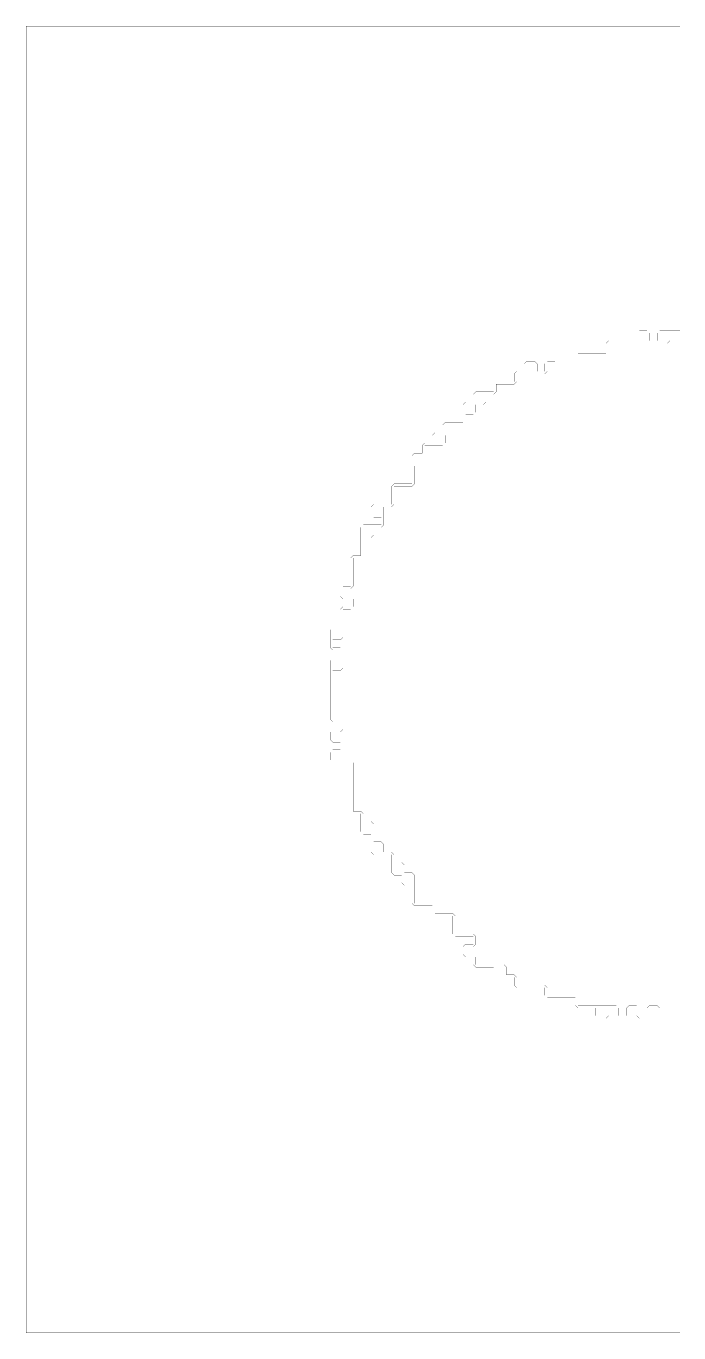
# Model space of a CAD drawing. Header units: metres. Extents: x 0 to 4990, y -4990 to 0.
# Drawn here: x 0 to 2495, y -4990 to 0 of the extents above; entities that cross this region are included whole.
import ezdxf

# ---------------------------------------------------------------- set-up
doc = ezdxf.new("R2010")
doc.units = ezdxf.units.M
doc.layers.add('conductor', color=1, linetype='Continuous')
doc.layers.add('substrate', color=5, linetype='Continuous')

msp = doc.modelspace()

# ---------------------------------------------------------------- linework, layer by layer
at = {"layer": 'conductor', "const_width": 0.5}
msp.add_lwpolyline([(2500, -1171.875), (2490.234375, -1171.875), (2480.46875, -1171.875), (2470.703125, -1171.875), (2460.9375, -1171.875), (2460.9375, -1181.640625), (2460.9375, -1191.40625), (2460.9375, -1201.171875), (2451.171875, -1210.9375), (2441.40625, -1210.9375), (2431.640625, -1210.9375), (2421.875, -1210.9375), (2412.109375, -1210.9375), (2402.34375, -1210.9375), (2392.578125, -1210.9375), (2382.8125, -1210.9375), (2373.046875, -1210.9375), (2363.28125, -1210.9375), (2353.515625, -1210.9375), (2343.75, -1210.9375), (2333.984375, -1210.9375), (2324.21875, -1210.9375), (2314.453125, -1210.9375), (2304.6875, -1210.9375), (2294.921875, -1210.9375), (2285.15625, -1210.9375), (2275.390625, -1210.9375), (2265.625, -1210.9375), (2255.859375, -1210.9375), (2246.09375, -1210.9375), (2236.328125, -1210.9375), (2226.5625, -1210.9375), (2226.5625, -1220.703125), (2226.5625, -1230.46875), (2226.5625, -1240.234375), (2216.796875, -1250), (2207.03125, -1250), (2197.265625, -1250), (2187.5, -1250), (2177.734375, -1250), (2167.96875, -1250), (2158.203125, -1250), (2148.4375, -1250), (2138.671875, -1250), (2128.90625, -1250), (2119.140625, -1250), (2109.375, -1250), (2109.375, -1259.765625), (2109.375, -1269.53125), (2109.375, -1279.296875), (2099.609375, -1289.0625), (2089.84375, -1289.0625), (2080.078125, -1289.0625), (2070.3125, -1289.0625), (2060.546875, -1289.0625), (2050.78125, -1289.0625), (2041.015625, -1289.0625), (2031.25, -1289.0625), (2021.484375, -1289.0625), (2011.71875, -1289.0625), (2001.953125, -1289.0625), (1992.1875, -1289.0625), (1992.1875, -1298.828125), (1992.1875, -1308.59375), (1992.1875, -1318.359375), (1982.421875, -1328.125), (1972.65625, -1328.125), (1962.890625, -1328.125), (1953.125, -1328.125), (1943.359375, -1328.125), (1933.59375, -1328.125), (1923.828125, -1328.125), (1914.0625, -1328.125), (1904.296875, -1328.125), (1894.53125, -1328.125), (1884.765625, -1328.125), (1875, -1328.125), (1875, -1337.890625), (1875, -1347.65625), (1875, -1357.421875), (1865.234375, -1367.1875), (1855.46875, -1367.1875), (1845.703125, -1367.1875), (1835.9375, -1367.1875), (1826.171875, -1367.1875), (1816.40625, -1367.1875), (1806.640625, -1367.1875), (1796.875, -1367.1875), (1796.875, -1376.953125), (1796.875, -1386.71875), (1796.875, -1396.484375), (1787.109375, -1406.25), (1777.34375, -1406.25), (1767.578125, -1406.25), (1757.8125, -1406.25), (1757.8125, -1416.015625), (1757.8125, -1425.78125), (1757.8125, -1435.546875), (1748.046875, -1445.3125), (1738.28125, -1445.3125), (1728.515625, -1445.3125), (1718.75, -1445.3125), (1718.75, -1455.078125), (1718.75, -1464.84375), (1718.75, -1474.609375), (1708.984375, -1484.375), (1699.21875, -1484.375), (1689.453125, -1484.375), (1679.6875, -1484.375), (1679.6875, -1494.140625), (1679.6875, -1503.90625), (1679.6875, -1513.671875), (1669.921875, -1523.4375), (1660.15625, -1523.4375), (1650.390625, -1523.4375), (1640.625, -1523.4375), (1640.625, -1533.203125), (1640.625, -1542.96875), (1640.625, -1552.734375), (1630.859375, -1562.5), (1621.09375, -1562.5), (1611.328125, -1562.5), (1601.5625, -1562.5), (1601.5625, -1572.265625), (1601.5625, -1582.03125), (1601.5625, -1591.796875), (1591.796875, -1601.5625), (1582.03125, -1601.5625), (1572.265625, -1601.5625), (1562.5, -1601.5625), (1552.734375, -1601.5625), (1542.96875, -1601.5625), (1533.203125, -1601.5625), (1523.4375, -1601.5625), (1523.4375, -1611.328125), (1523.4375, -1621.09375), (1523.4375, -1630.859375), (1523.4375, -1640.625), (1523.4375, -1650.390625), (1523.4375, -1660.15625), (1523.4375, -1669.921875), (1513.671875, -1679.6875), (1503.90625, -1679.6875), (1494.140625, -1679.6875), (1484.375, -1679.6875), (1484.375, -1689.453125), (1484.375, -1699.21875), (1484.375, -1708.984375), (1484.375, -1718.75), (1484.375, -1728.515625), (1484.375, -1738.28125), (1484.375, -1748.046875), (1474.609375, -1757.8125), (1464.84375, -1757.8125), (1455.078125, -1757.8125), (1445.3125, -1757.8125), (1435.546875, -1757.8125), (1425.78125, -1757.8125), (1416.015625, -1757.8125), (1406.25, -1757.8125), (1406.25, -1767.578125), (1406.25, -1777.34375), (1406.25, -1787.109375), (1406.25, -1796.875), (1406.25, -1806.640625), (1406.25, -1816.40625), (1406.25, -1826.171875), (1396.484375, -1835.9375), (1386.71875, -1835.9375), (1376.953125, -1835.9375), (1367.1875, -1835.9375), (1367.1875, -1845.703125), (1367.1875, -1855.46875), (1367.1875, -1865.234375), (1367.1875, -1875), (1367.1875, -1884.765625), (1367.1875, -1894.53125), (1367.1875, -1904.296875), (1357.421875, -1914.0625), (1347.65625, -1914.0625), (1337.890625, -1914.0625), (1328.125, -1914.0625), (1328.125, -1923.828125), (1328.125, -1933.59375), (1328.125, -1943.359375), (1318.359375, -1953.125), (1308.59375, -1953.125), (1298.828125, -1953.125), (1289.0625, -1953.125), (1289.0625, -1962.890625), (1289.0625, -1972.65625), (1289.0625, -1982.421875), (1289.0625, -1992.1875), (1289.0625, -2001.953125), (1289.0625, -2011.71875), (1289.0625, -2021.484375), (1279.296875, -2031.25), (1269.53125, -2031.25), (1259.765625, -2031.25), (1250, -2031.25), (1250, -2041.015625), (1250, -2050.78125), (1250, -2060.546875), (1250, -2070.3125), (1250, -2080.078125), (1250, -2089.84375), (1250, -2099.609375), (1250, -2109.375), (1250, -2119.140625), (1250, -2128.90625), (1250, -2138.671875), (1240.234375, -2148.4375), (1230.46875, -2148.4375), (1220.703125, -2148.4375), (1210.9375, -2148.4375), (1210.9375, -2158.203125), (1210.9375, -2167.96875), (1210.9375, -2177.734375), (1220.703125, -2177.734375), (1230.46875, -2177.734375), (1240.234375, -2177.734375), (1250, -2187.5), (1250, -2197.265625), (1250, -2207.03125), (1250, -2216.796875), (1240.234375, -2226.5625), (1230.46875, -2226.5625), (1220.703125, -2226.5625), (1210.9375, -2226.5625), (1210.9375, -2236.328125), (1210.9375, -2246.09375), (1210.9375, -2255.859375), (1210.9375, -2265.625), (1210.9375, -2275.390625), (1210.9375, -2285.15625), (1210.9375, -2294.921875), (1210.9375, -2304.6875), (1210.9375, -2314.453125), (1210.9375, -2324.21875), (1210.9375, -2333.984375), (1201.171875, -2343.75), (1191.40625, -2343.75), (1181.640625, -2343.75), (1171.875, -2343.75), (1171.875, -2353.515625), (1171.875, -2363.28125), (1171.875, -2373.046875), (1181.640625, -2373.046875), (1191.40625, -2373.046875), (1201.171875, -2373.046875), (1210.9375, -2382.8125), (1210.9375, -2392.578125), (1210.9375, -2402.34375), (1210.9375, -2412.109375), (1210.9375, -2421.875), (1210.9375, -2431.640625), (1210.9375, -2441.40625), (1210.9375, -2451.171875), (1201.171875, -2460.9375), (1191.40625, -2460.9375), (1181.640625, -2460.9375), (1171.875, -2460.9375), (1171.875, -2470.703125), (1171.875, -2480.46875), (1171.875, -2490.234375), (1171.875, -2500), (1171.875, -2509.765625), (1171.875, -2519.53125), (1171.875, -2529.296875), (1171.875, -2539.0625), (1171.875, -2548.828125), (1171.875, -2558.59375), (1171.875, -2568.359375), (1171.875, -2578.125), (1171.875, -2587.890625), (1171.875, -2597.65625), (1171.875, -2607.421875), (1181.640625, -2607.421875), (1191.40625, -2607.421875), (1201.171875, -2607.421875), (1210.9375, -2617.1875), (1210.9375, -2626.953125), (1210.9375, -2636.71875), (1210.9375, -2646.484375), (1210.9375, -2656.25), (1210.9375, -2666.015625), (1210.9375, -2675.78125), (1210.9375, -2685.546875), (1201.171875, -2695.3125), (1191.40625, -2695.3125), (1181.640625, -2695.3125), (1171.875, -2695.3125), (1171.875, -2705.078125), (1171.875, -2714.84375), (1171.875, -2724.609375), (1181.640625, -2724.609375), (1191.40625, -2724.609375), (1201.171875, -2724.609375), (1210.9375, -2734.375), (1210.9375, -2744.140625), (1210.9375, -2753.90625), (1210.9375, -2763.671875), (1210.9375, -2773.4375), (1210.9375, -2783.203125), (1210.9375, -2792.96875), (1210.9375, -2802.734375), (1220.703125, -2802.734375), (1230.46875, -2802.734375), (1240.234375, -2802.734375), (1250, -2812.5), (1250, -2822.265625), (1250, -2832.03125), (1250, -2841.796875), (1250, -2851.5625), (1250, -2861.328125), (1250, -2871.09375), (1250, -2880.859375), (1250, -2890.625), (1250, -2900.390625), (1250, -2910.15625), (1250, -2919.921875), (1250, -2929.6875), (1250, -2939.453125), (1250, -2949.21875), (1250, -2958.984375), (1250, -2968.75), (1250, -2978.515625), (1250, -2988.28125), (1250, -2998.046875), (1259.765625, -2998.046875), (1269.53125, -2998.046875), (1279.296875, -2998.046875), (1289.0625, -3007.8125), (1289.0625, -3017.578125), (1289.0625, -3027.34375), (1289.0625, -3037.109375), (1298.828125, -3037.109375), (1308.59375, -3037.109375), (1318.359375, -3037.109375), (1328.125, -3046.875), (1328.125, -3056.640625), (1328.125, -3066.40625), (1328.125, -3076.171875), (1328.125, -3085.9375), (1328.125, -3095.703125), (1328.125, -3105.46875), (1328.125, -3115.234375), (1337.890625, -3115.234375), (1347.65625, -3115.234375), (1357.421875, -3115.234375), (1367.1875, -3125), (1367.1875, -3134.765625), (1367.1875, -3144.53125), (1367.1875, -3154.296875), (1376.953125, -3154.296875), (1386.71875, -3154.296875), (1396.484375, -3154.296875), (1406.25, -3164.0625), (1406.25, -3173.828125), (1406.25, -3183.59375), (1406.25, -3193.359375), (1416.015625, -3193.359375), (1425.78125, -3193.359375), (1435.546875, -3193.359375), (1445.3125, -3203.125), (1445.3125, -3212.890625), (1445.3125, -3222.65625), (1445.3125, -3232.421875), (1455.078125, -3232.421875), (1464.84375, -3232.421875), (1474.609375, -3232.421875), (1484.375, -3242.1875), (1484.375, -3251.953125), (1484.375, -3261.71875), (1484.375, -3271.484375), (1484.375, -3281.25), (1484.375, -3291.015625), (1484.375, -3300.78125), (1484.375, -3310.546875), (1484.375, -3320.3125), (1484.375, -3330.078125), (1484.375, -3339.84375), (1484.375, -3349.609375), (1494.140625, -3349.609375), (1503.90625, -3349.609375), (1513.671875, -3349.609375), (1523.4375, -3349.609375), (1533.203125, -3349.609375), (1542.96875, -3349.609375), (1552.734375, -3349.609375), (1562.5, -3359.375), (1562.5, -3369.140625), (1562.5, -3378.90625), (1562.5, -3388.671875), (1572.265625, -3388.671875), (1582.03125, -3388.671875), (1591.796875, -3388.671875), (1601.5625, -3388.671875), (1611.328125, -3388.671875), (1621.09375, -3388.671875), (1630.859375, -3388.671875), (1640.625, -3398.4375), (1640.625, -3408.203125), (1640.625, -3417.96875), (1640.625, -3427.734375), (1640.625, -3437.5), (1640.625, -3447.265625), (1640.625, -3457.03125), (1640.625, -3466.796875), (1650.390625, -3466.796875), (1660.15625, -3466.796875), (1669.921875, -3466.796875), (1679.6875, -3466.796875), (1689.453125, -3466.796875), (1699.21875, -3466.796875), (1708.984375, -3466.796875), (1718.75, -3476.5625), (1718.75, -3486.328125), (1718.75, -3496.09375), (1718.75, -3505.859375), (1708.984375, -3515.625), (1699.21875, -3515.625), (1689.453125, -3515.625), (1679.6875, -3515.625), (1679.6875, -3525.390625), (1679.6875, -3535.15625), (1679.6875, -3544.921875), (1689.453125, -3544.921875), (1699.21875, -3544.921875), (1708.984375, -3544.921875), (1718.75, -3554.6875), (1718.75, -3564.453125), (1718.75, -3574.21875), (1718.75, -3583.984375), (1728.515625, -3583.984375), (1738.28125, -3583.984375), (1748.046875, -3583.984375), (1757.8125, -3583.984375), (1767.578125, -3583.984375), (1777.34375, -3583.984375), (1787.109375, -3583.984375), (1796.875, -3583.984375), (1806.640625, -3583.984375), (1816.40625, -3583.984375), (1826.171875, -3583.984375), (1835.9375, -3593.75), (1835.9375, -3603.515625), (1835.9375, -3613.28125), (1835.9375, -3623.046875), (1845.703125, -3623.046875), (1855.46875, -3623.046875), (1865.234375, -3623.046875), (1875, -3632.8125), (1875, -3642.578125), (1875, -3652.34375), (1875, -3662.109375), (1884.765625, -3662.109375), (1894.53125, -3662.109375), (1904.296875, -3662.109375), (1914.0625, -3662.109375), (1923.828125, -3662.109375), (1933.59375, -3662.109375), (1943.359375, -3662.109375), (1953.125, -3662.109375), (1962.890625, -3662.109375), (1972.65625, -3662.109375), (1982.421875, -3662.109375), (1992.1875, -3671.875), (1992.1875, -3681.640625), (1992.1875, -3691.40625), (1992.1875, -3701.171875), (2001.953125, -3701.171875), (2011.71875, -3701.171875), (2021.484375, -3701.171875), (2031.25, -3701.171875), (2041.015625, -3701.171875), (2050.78125, -3701.171875), (2060.546875, -3701.171875), (2070.3125, -3701.171875), (2080.078125, -3701.171875), (2089.84375, -3701.171875), (2099.609375, -3701.171875), (2109.375, -3710.9375), (2109.375, -3720.703125), (2109.375, -3730.46875), (2109.375, -3740.234375), (2119.140625, -3740.234375), (2128.90625, -3740.234375), (2138.671875, -3740.234375), (2148.4375, -3740.234375), (2158.203125, -3740.234375), (2167.96875, -3740.234375), (2177.734375, -3740.234375), (2187.5, -3740.234375), (2197.265625, -3740.234375), (2207.03125, -3740.234375), (2216.796875, -3740.234375), (2226.5625, -3740.234375), (2236.328125, -3740.234375), (2246.09375, -3740.234375), (2255.859375, -3740.234375), (2265.625, -3750), (2265.625, -3759.765625), (2265.625, -3769.53125), (2265.625, -3779.296875), (2275.390625, -3779.296875), (2285.15625, -3779.296875), (2294.921875, -3779.296875), (2294.921875, -3769.53125), (2294.921875, -3759.765625), (2294.921875, -3750), (2304.6875, -3740.234375), (2314.453125, -3740.234375), (2324.21875, -3740.234375), (2333.984375, -3740.234375), (2343.75, -3750), (2343.75, -3759.765625), (2343.75, -3769.53125), (2343.75, -3779.296875), (2353.515625, -3779.296875), (2363.28125, -3779.296875), (2373.046875, -3779.296875), (2373.046875, -3769.53125), (2373.046875, -3759.765625), (2373.046875, -3750), (2382.8125, -3740.234375), (2392.578125, -3740.234375), (2402.34375, -3740.234375), (2412.109375, -3740.234375), (2421.875, -3750), (2421.875, -3759.765625), (2421.875, -3769.53125), (2421.875, -3779.296875), (2431.640625, -3779.296875), (2441.40625, -3779.296875), (2451.171875, -3779.296875), (2460.9375, -3779.296875), (2470.703125, -3779.296875), (2480.46875, -3779.296875), (2490.234375, -3779.296875), (2500, -3779.296875)], dxfattribs=at)
at = {"layer": 'substrate', "const_width": 0.5}
for points in [[(2500, 0), (2490.234375, 0), (2480.46875, 0), (2470.703125, 0), (2460.9375, 0), (2451.171875, 0), (2441.40625, 0), (2431.640625, 0), (2421.875, 0), (2412.109375, 0), (2402.34375, 0), (2392.578125, 0), (2382.8125, 0), (2373.046875, 0), (2363.28125, 0), (2353.515625, 0), (2343.75, 0), (2333.984375, 0), (2324.21875, 0), (2314.453125, 0), (2304.6875, 0), (2294.921875, 0), (2285.15625, 0), (2275.390625, 0), (2265.625, 0), (2255.859375, 0), (2246.09375, 0), (2236.328125, 0), (2226.5625, 0), (2216.796875, 0), (2207.03125, 0), (2197.265625, 0), (2187.5, 0), (2177.734375, 0), (2167.96875, 0), (2158.203125, 0), (2148.4375, 0), (2138.671875, 0), (2128.90625, 0), (2119.140625, 0), (2109.375, 0), (2099.609375, 0), (2089.84375, 0), (2080.078125, 0), (2070.3125, 0), (2060.546875, 0), (2050.78125, 0), (2041.015625, 0), (2031.25, 0), (2021.484375, 0), (2011.71875, 0), (2001.953125, 0), (1992.1875, 0), (1982.421875, 0), (1972.65625, 0), (1962.890625, 0), (1953.125, 0), (1943.359375, 0), (1933.59375, 0), (1923.828125, 0), (1914.0625, 0), (1904.296875, 0), (1894.53125, 0), (1884.765625, 0), (1875, 0), (1865.234375, 0), (1855.46875, 0), (1845.703125, 0), (1835.9375, 0), (1826.171875, 0), (1816.40625, 0), (1806.640625, 0), (1796.875, 0), (1787.109375, 0), (1777.34375, 0), (1767.578125, 0), (1757.8125, 0), (1748.046875, 0), (1738.28125, 0), (1728.515625, 0), (1718.75, 0), (1708.984375, 0), (1699.21875, 0), (1689.453125, 0), (1679.6875, 0), (1669.921875, 0), (1660.15625, 0), (1650.390625, 0), (1640.625, 0), (1630.859375, 0), (1621.09375, 0), (1611.328125, 0), (1601.5625, 0), (1591.796875, 0), (1582.03125, 0), (1572.265625, 0), (1562.5, 0), (1552.734375, 0), (1542.96875, 0), (1533.203125, 0), (1523.4375, 0), (1513.671875, 0), (1503.90625, 0), (1494.140625, 0), (1484.375, 0), (1474.609375, 0), (1464.84375, 0), (1455.078125, 0), (1445.3125, 0), (1435.546875, 0), (1425.78125, 0), (1416.015625, 0), (1406.25, 0), (1396.484375, 0), (1386.71875, 0), (1376.953125, 0), (1367.1875, 0), (1357.421875, 0), (1347.65625, 0), (1337.890625, 0), (1328.125, 0), (1318.359375, 0), (1308.59375, 0), (1298.828125, 0), (1289.0625, 0), (1279.296875, 0), (1269.53125, 0), (1259.765625, 0), (1250, 0), (1240.234375, 0), (1230.46875, 0), (1220.703125, 0), (1210.9375, 0), (1201.171875, 0), (1191.40625, 0), (1181.640625, 0), (1171.875, 0), (1162.109375, 0), (1152.34375, 0), (1142.578125, 0), (1132.8125, 0), (1123.046875, 0), (1113.28125, 0), (1103.515625, 0), (1093.75, 0), (1083.984375, 0), (1074.21875, 0), (1064.453125, 0), (1054.6875, 0), (1044.921875, 0), (1035.15625, 0), (1025.390625, 0), (1015.625, 0), (1005.859375, 0), (996.09375, 0), (986.328125, 0), (976.5625, 0), (966.796875, 0), (957.03125, 0), (947.265625, 0), (937.5, 0), (927.734375, 0), (917.96875, 0), (908.203125, 0), (898.4375, 0), (888.671875, 0), (878.90625, 0), (869.140625, 0), (859.375, 0), (849.609375, 0), (839.84375, 0), (830.078125, 0), (820.3125, 0), (810.546875, 0), (800.78125, 0), (791.015625, 0), (781.25, 0), (771.484375, 0), (761.71875, 0), (751.953125, 0), (742.1875, 0), (732.421875, 0), (722.65625, 0), (712.890625, 0), (703.125, 0), (693.359375, 0), (683.59375, 0), (673.828125, 0), (664.0625, 0), (654.296875, 0), (644.53125, 0), (634.765625, 0), (625, 0), (615.234375, 0), (605.46875, 0), (595.703125, 0), (585.9375, 0), (576.171875, 0), (566.40625, 0), (556.640625, 0), (546.875, 0), (537.109375, 0), (527.34375, 0), (517.578125, 0), (507.8125, 0), (498.046875, 0), (488.28125, 0), (478.515625, 0), (468.75, 0), (458.984375, 0), (449.21875, 0), (439.453125, 0), (429.6875, 0), (419.921875, 0), (410.15625, 0), (400.390625, 0), (390.625, 0), (380.859375, 0), (371.09375, 0), (361.328125, 0), (351.5625, 0), (341.796875, 0), (332.03125, 0), (322.265625, 0), (312.5, 0), (302.734375, 0), (292.96875, 0), (283.203125, 0), (273.4375, 0), (263.671875, 0), (253.90625, 0), (244.140625, 0), (234.375, 0), (224.609375, 0), (214.84375, 0), (205.078125, 0), (195.3125, 0), (185.546875, 0), (175.78125, 0), (166.015625, 0), (156.25, 0), (146.484375, 0), (136.71875, 0), (126.953125, 0), (117.1875, 0), (107.421875, 0), (97.65625, 0), (87.890625, 0), (78.125, 0), (68.359375, 0), (58.59375, 0), (48.828125, 0), (39.0625, 0), (29.296875, 0), (19.53125, 0), (9.765625, 0), (0, 0), (0, -9.765625), (0, -19.53125), (0, -29.296875), (0, -39.0625), (0, -48.828125), (0, -58.59375), (0, -68.359375), (0, -78.125), (0, -87.890625), (0, -97.65625), (0, -107.421875), (0, -117.1875), (0, -126.953125), (0, -136.71875), (0, -146.484375), (0, -156.25), (0, -166.015625), (0, -175.78125), (0, -185.546875), (0, -195.3125), (0, -205.078125), (0, -214.84375), (0, -224.609375), (0, -234.375), (0, -244.140625), (0, -253.90625), (0, -263.671875), (0, -273.4375), (0, -283.203125), (0, -292.96875), (0, -302.734375), (0, -312.5), (0, -322.265625), (0, -332.03125), (0, -341.796875), (0, -351.5625), (0, -361.328125), (0, -371.09375), (0, -380.859375), (0, -390.625), (0, -400.390625), (0, -410.15625), (0, -419.921875), (0, -429.6875), (0, -439.453125), (0, -449.21875), (0, -458.984375), (0, -468.75), (0, -478.515625), (0, -488.28125), (0, -498.046875), (0, -507.8125), (0, -517.578125), (0, -527.34375), (0, -537.109375), (0, -546.875), (0, -556.640625), (0, -566.40625), (0, -576.171875), (0, -585.9375), (0, -595.703125), (0, -605.46875), (0, -615.234375), (0, -625), (0, -634.765625), (0, -644.53125), (0, -654.296875), (0, -664.0625), (0, -673.828125), (0, -683.59375), (0, -693.359375), (0, -703.125), (0, -712.890625), (0, -722.65625), (0, -732.421875), (0, -742.1875), (0, -751.953125), (0, -761.71875), (0, -771.484375), (0, -781.25), (0, -791.015625), (0, -800.78125), (0, -810.546875), (0, -820.3125), (0, -830.078125), (0, -839.84375), (0, -849.609375), (0, -859.375), (0, -869.140625), (0, -878.90625), (0, -888.671875), (0, -898.4375), (0, -908.203125), (0, -917.96875), (0, -927.734375), (0, -937.5), (0, -947.265625), (0, -957.03125), (0, -966.796875), (0, -976.5625), (0, -986.328125), (0, -996.09375), (0, -1005.859375), (0, -1015.625), (0, -1025.390625), (0, -1035.15625), (0, -1044.921875), (0, -1054.6875), (0, -1064.453125), (0, -1074.21875), (0, -1083.984375), (0, -1093.75), (0, -1103.515625), (0, -1113.28125), (0, -1123.046875), (0, -1132.8125), (0, -1142.578125), (0, -1152.34375), (0, -1162.109375), (0, -1171.875), (0, -1181.640625), (0, -1191.40625), (0, -1201.171875), (0, -1210.9375), (0, -1220.703125), (0, -1230.46875), (0, -1240.234375), (0, -1250), (0, -1259.765625), (0, -1269.53125), (0, -1279.296875), (0, -1289.0625), (0, -1298.828125), (0, -1308.59375), (0, -1318.359375), (0, -1328.125), (0, -1337.890625), (0, -1347.65625), (0, -1357.421875), (0, -1367.1875), (0, -1376.953125), (0, -1386.71875), (0, -1396.484375), (0, -1406.25), (0, -1416.015625), (0, -1425.78125), (0, -1435.546875), (0, -1445.3125), (0, -1455.078125), (0, -1464.84375), (0, -1474.609375), (0, -1484.375), (0, -1494.140625), (0, -1503.90625), (0, -1513.671875), (0, -1523.4375), (0, -1533.203125), (0, -1542.96875), (0, -1552.734375), (0, -1562.5), (0, -1572.265625), (0, -1582.03125), (0, -1591.796875), (0, -1601.5625), (0, -1611.328125), (0, -1621.09375), (0, -1630.859375), (0, -1640.625), (0, -1650.390625), (0, -1660.15625), (0, -1669.921875), (0, -1679.6875), (0, -1689.453125), (0, -1699.21875), (0, -1708.984375), (0, -1718.75), (0, -1728.515625), (0, -1738.28125), (0, -1748.046875), (0, -1757.8125), (0, -1767.578125), (0, -1777.34375), (0, -1787.109375), (0, -1796.875), (0, -1806.640625), (0, -1816.40625), (0, -1826.171875), (0, -1835.9375), (0, -1845.703125), (0, -1855.46875), (0, -1865.234375), (0, -1875), (0, -1884.765625), (0, -1894.53125), (0, -1904.296875), (0, -1914.0625), (0, -1923.828125), (0, -1933.59375), (0, -1943.359375), (0, -1953.125), (0, -1962.890625), (0, -1972.65625), (0, -1982.421875), (0, -1992.1875), (0, -2001.953125), (0, -2011.71875), (0, -2021.484375), (0, -2031.25), (0, -2041.015625), (0, -2050.78125), (0, -2060.546875), (0, -2070.3125), (0, -2080.078125), (0, -2089.84375), (0, -2099.609375), (0, -2109.375), (0, -2119.140625), (0, -2128.90625), (0, -2138.671875), (0, -2148.4375), (0, -2158.203125), (0, -2167.96875), (0, -2177.734375), (0, -2187.5), (0, -2197.265625), (0, -2207.03125), (0, -2216.796875), (0, -2226.5625), (0, -2236.328125), (0, -2246.09375), (0, -2255.859375), (0, -2265.625), (0, -2275.390625), (0, -2285.15625), (0, -2294.921875), (0, -2304.6875), (0, -2314.453125), (0, -2324.21875), (0, -2333.984375), (0, -2343.75), (0, -2353.515625), (0, -2363.28125), (0, -2373.046875), (0, -2382.8125), (0, -2392.578125), (0, -2402.34375), (0, -2412.109375), (0, -2421.875), (0, -2431.640625), (0, -2441.40625), (0, -2451.171875), (0, -2460.9375), (0, -2470.703125), (0, -2480.46875), (0, -2490.234375), (0, -2500), (0, -2509.765625), (0, -2519.53125), (0, -2529.296875), (0, -2539.0625), (0, -2548.828125), (0, -2558.59375), (0, -2568.359375), (0, -2578.125), (0, -2587.890625), (0, -2597.65625), (0, -2607.421875), (0, -2617.1875), (0, -2626.953125), (0, -2636.71875), (0, -2646.484375), (0, -2656.25), (0, -2666.015625), (0, -2675.78125), (0, -2685.546875), (0, -2695.3125), (0, -2705.078125), (0, -2714.84375), (0, -2724.609375), (0, -2734.375), (0, -2744.140625), (0, -2753.90625), (0, -2763.671875), (0, -2773.4375), (0, -2783.203125), (0, -2792.96875), (0, -2802.734375), (0, -2812.5), (0, -2822.265625), (0, -2832.03125), (0, -2841.796875), (0, -2851.5625), (0, -2861.328125), (0, -2871.09375), (0, -2880.859375), (0, -2890.625), (0, -2900.390625), (0, -2910.15625), (0, -2919.921875), (0, -2929.6875), (0, -2939.453125), (0, -2949.21875), (0, -2958.984375), (0, -2968.75), (0, -2978.515625), (0, -2988.28125), (0, -2998.046875), (0, -3007.8125), (0, -3017.578125), (0, -3027.34375), (0, -3037.109375), (0, -3046.875), (0, -3056.640625), (0, -3066.40625), (0, -3076.171875), (0, -3085.9375), (0, -3095.703125), (0, -3105.46875), (0, -3115.234375), (0, -3125), (0, -3134.765625), (0, -3144.53125), (0, -3154.296875), (0, -3164.0625), (0, -3173.828125), (0, -3183.59375), (0, -3193.359375), (0, -3203.125), (0, -3212.890625), (0, -3222.65625), (0, -3232.421875), (0, -3242.1875), (0, -3251.953125), (0, -3261.71875), (0, -3271.484375), (0, -3281.25), (0, -3291.015625), (0, -3300.78125), (0, -3310.546875), (0, -3320.3125), (0, -3330.078125), (0, -3339.84375), (0, -3349.609375), (0, -3359.375), (0, -3369.140625), (0, -3378.90625), (0, -3388.671875), (0, -3398.4375), (0, -3408.203125), (0, -3417.96875), (0, -3427.734375), (0, -3437.5), (0, -3447.265625), (0, -3457.03125), (0, -3466.796875), (0, -3476.5625), (0, -3486.328125), (0, -3496.09375), (0, -3505.859375), (0, -3515.625), (0, -3525.390625), (0, -3535.15625), (0, -3544.921875), (0, -3554.6875), (0, -3564.453125), (0, -3574.21875), (0, -3583.984375), (0, -3593.75), (0, -3603.515625), (0, -3613.28125), (0, -3623.046875), (0, -3632.8125), (0, -3642.578125), (0, -3652.34375), (0, -3662.109375), (0, -3671.875), (0, -3681.640625), (0, -3691.40625), (0, -3701.171875), (0, -3710.9375), (0, -3720.703125), (0, -3730.46875), (0, -3740.234375), (0, -3750), (0, -3759.765625), (0, -3769.53125), (0, -3779.296875), (0, -3789.0625), (0, -3798.828125), (0, -3808.59375), (0, -3818.359375), (0, -3828.125), (0, -3837.890625), (0, -3847.65625), (0, -3857.421875), (0, -3867.1875), (0, -3876.953125), (0, -3886.71875), (0, -3896.484375), (0, -3906.25), (0, -3916.015625), (0, -3925.78125), (0, -3935.546875), (0, -3945.3125), (0, -3955.078125), (0, -3964.84375), (0, -3974.609375), (0, -3984.375), (0, -3994.140625), (0, -4003.90625), (0, -4013.671875), (0, -4023.4375), (0, -4033.203125), (0, -4042.96875), (0, -4052.734375), (0, -4062.5), (0, -4072.265625), (0, -4082.03125), (0, -4091.796875), (0, -4101.5625), (0, -4111.328125), (0, -4121.09375), (0, -4130.859375), (0, -4140.625), (0, -4150.390625), (0, -4160.15625), (0, -4169.921875), (0, -4179.6875), (0, -4189.453125), (0, -4199.21875), (0, -4208.984375), (0, -4218.75), (0, -4228.515625), (0, -4238.28125), (0, -4248.046875), (0, -4257.8125), (0, -4267.578125), (0, -4277.34375), (0, -4287.109375), (0, -4296.875), (0, -4306.640625), (0, -4316.40625), (0, -4326.171875), (0, -4335.9375), (0, -4345.703125), (0, -4355.46875), (0, -4365.234375), (0, -4375), (0, -4384.765625), (0, -4394.53125), (0, -4404.296875), (0, -4414.0625), (0, -4423.828125), (0, -4433.59375), (0, -4443.359375), (0, -4453.125), (0, -4462.890625), (0, -4472.65625), (0, -4482.421875), (0, -4492.1875), (0, -4501.953125), (0, -4511.71875), (0, -4521.484375), (0, -4531.25), (0, -4541.015625), (0, -4550.78125), (0, -4560.546875), (0, -4570.3125), (0, -4580.078125), (0, -4589.84375), (0, -4599.609375), (0, -4609.375), (0, -4619.140625), (0, -4628.90625), (0, -4638.671875), (0, -4648.4375), (0, -4658.203125), (0, -4667.96875), (0, -4677.734375), (0, -4687.5), (0, -4697.265625), (0, -4707.03125), (0, -4716.796875), (0, -4726.5625), (0, -4736.328125), (0, -4746.09375), (0, -4755.859375), (0, -4765.625), (0, -4775.390625), (0, -4785.15625), (0, -4794.921875), (0, -4804.6875), (0, -4814.453125), (0, -4824.21875), (0, -4833.984375), (0, -4843.75), (0, -4853.515625), (0, -4863.28125), (0, -4873.046875), (0, -4882.8125), (0, -4892.578125), (0, -4902.34375), (0, -4912.109375), (0, -4921.875), (0, -4931.640625), (0, -4941.40625), (0, -4951.171875), (0, -4960.9375), (0, -4970.703125), (0, -4980.46875), (0, -4990.234375), (9.765625, -4990.234375), (19.53125, -4990.234375), (29.296875, -4990.234375), (39.0625, -4990.234375), (48.828125, -4990.234375), (58.59375, -4990.234375), (68.359375, -4990.234375), (78.125, -4990.234375), (87.890625, -4990.234375), (97.65625, -4990.234375), (107.421875, -4990.234375), (117.1875, -4990.234375), (126.953125, -4990.234375), (136.71875, -4990.234375), (146.484375, -4990.234375), (156.25, -4990.234375), (166.015625, -4990.234375), (175.78125, -4990.234375), (185.546875, -4990.234375), (195.3125, -4990.234375), (205.078125, -4990.234375), (214.84375, -4990.234375), (224.609375, -4990.234375), (234.375, -4990.234375), (244.140625, -4990.234375), (253.90625, -4990.234375), (263.671875, -4990.234375), (273.4375, -4990.234375), (283.203125, -4990.234375), (292.96875, -4990.234375), (302.734375, -4990.234375), (312.5, -4990.234375), (322.265625, -4990.234375), (332.03125, -4990.234375), (341.796875, -4990.234375), (351.5625, -4990.234375), (361.328125, -4990.234375), (371.09375, -4990.234375), (380.859375, -4990.234375), (390.625, -4990.234375), (400.390625, -4990.234375), (410.15625, -4990.234375), (419.921875, -4990.234375), (429.6875, -4990.234375), (439.453125, -4990.234375), (449.21875, -4990.234375), (458.984375, -4990.234375), (468.75, -4990.234375), (478.515625, -4990.234375), (488.28125, -4990.234375), (498.046875, -4990.234375), (507.8125, -4990.234375), (517.578125, -4990.234375), (527.34375, -4990.234375), (537.109375, -4990.234375), (546.875, -4990.234375), (556.640625, -4990.234375), (566.40625, -4990.234375), (576.171875, -4990.234375), (585.9375, -4990.234375), (595.703125, -4990.234375), (605.46875, -4990.234375), (615.234375, -4990.234375), (625, -4990.234375), (634.765625, -4990.234375), (644.53125, -4990.234375), (654.296875, -4990.234375), (664.0625, -4990.234375), (673.828125, -4990.234375), (683.59375, -4990.234375), (693.359375, -4990.234375), (703.125, -4990.234375), (712.890625, -4990.234375), (722.65625, -4990.234375), (732.421875, -4990.234375), (742.1875, -4990.234375), (751.953125, -4990.234375), (761.71875, -4990.234375), (771.484375, -4990.234375), (781.25, -4990.234375), (791.015625, -4990.234375), (800.78125, -4990.234375), (810.546875, -4990.234375), (820.3125, -4990.234375), (830.078125, -4990.234375), (839.84375, -4990.234375), (849.609375, -4990.234375), (859.375, -4990.234375), (869.140625, -4990.234375), (878.90625, -4990.234375), (888.671875, -4990.234375), (898.4375, -4990.234375), (908.203125, -4990.234375), (917.96875, -4990.234375), (927.734375, -4990.234375), (937.5, -4990.234375), (947.265625, -4990.234375), (957.03125, -4990.234375), (966.796875, -4990.234375), (976.5625, -4990.234375), (986.328125, -4990.234375), (996.09375, -4990.234375), (1005.859375, -4990.234375), (1015.625, -4990.234375), (1025.390625, -4990.234375), (1035.15625, -4990.234375), (1044.921875, -4990.234375), (1054.6875, -4990.234375), (1064.453125, -4990.234375), (1074.21875, -4990.234375), (1083.984375, -4990.234375), (1093.75, -4990.234375), (1103.515625, -4990.234375), (1113.28125, -4990.234375), (1123.046875, -4990.234375), (1132.8125, -4990.234375), (1142.578125, -4990.234375), (1152.34375, -4990.234375), (1162.109375, -4990.234375), (1171.875, -4990.234375), (1181.640625, -4990.234375), (1191.40625, -4990.234375), (1201.171875, -4990.234375), (1210.9375, -4990.234375), (1220.703125, -4990.234375), (1230.46875, -4990.234375), (1240.234375, -4990.234375), (1250, -4990.234375), (1259.765625, -4990.234375), (1269.53125, -4990.234375), (1279.296875, -4990.234375), (1289.0625, -4990.234375), (1298.828125, -4990.234375), (1308.59375, -4990.234375), (1318.359375, -4990.234375), (1328.125, -4990.234375), (1337.890625, -4990.234375), (1347.65625, -4990.234375), (1357.421875, -4990.234375), (1367.1875, -4990.234375), (1376.953125, -4990.234375), (1386.71875, -4990.234375), (1396.484375, -4990.234375), (1406.25, -4990.234375), (1416.015625, -4990.234375), (1425.78125, -4990.234375), (1435.546875, -4990.234375), (1445.3125, -4990.234375), (1455.078125, -4990.234375), (1464.84375, -4990.234375), (1474.609375, -4990.234375), (1484.375, -4990.234375), (1494.140625, -4990.234375), (1503.90625, -4990.234375), (1513.671875, -4990.234375), (1523.4375, -4990.234375), (1533.203125, -4990.234375), (1542.96875, -4990.234375), (1552.734375, -4990.234375), (1562.5, -4990.234375), (1572.265625, -4990.234375), (1582.03125, -4990.234375), (1591.796875, -4990.234375), (1601.5625, -4990.234375), (1611.328125, -4990.234375), (1621.09375, -4990.234375), (1630.859375, -4990.234375), (1640.625, -4990.234375), (1650.390625, -4990.234375), (1660.15625, -4990.234375), (1669.921875, -4990.234375), (1679.6875, -4990.234375), (1689.453125, -4990.234375), (1699.21875, -4990.234375), (1708.984375, -4990.234375), (1718.75, -4990.234375), (1728.515625, -4990.234375), (1738.28125, -4990.234375), (1748.046875, -4990.234375), (1757.8125, -4990.234375), (1767.578125, -4990.234375), (1777.34375, -4990.234375), (1787.109375, -4990.234375), (1796.875, -4990.234375), (1806.640625, -4990.234375), (1816.40625, -4990.234375), (1826.171875, -4990.234375), (1835.9375, -4990.234375), (1845.703125, -4990.234375), (1855.46875, -4990.234375), (1865.234375, -4990.234375), (1875, -4990.234375), (1884.765625, -4990.234375), (1894.53125, -4990.234375), (1904.296875, -4990.234375), (1914.0625, -4990.234375), (1923.828125, -4990.234375), (1933.59375, -4990.234375), (1943.359375, -4990.234375), (1953.125, -4990.234375), (1962.890625, -4990.234375), (1972.65625, -4990.234375), (1982.421875, -4990.234375), (1992.1875, -4990.234375), (2001.953125, -4990.234375), (2011.71875, -4990.234375), (2021.484375, -4990.234375), (2031.25, -4990.234375), (2041.015625, -4990.234375), (2050.78125, -4990.234375), (2060.546875, -4990.234375), (2070.3125, -4990.234375), (2080.078125, -4990.234375), (2089.84375, -4990.234375), (2099.609375, -4990.234375), (2109.375, -4990.234375), (2119.140625, -4990.234375), (2128.90625, -4990.234375), (2138.671875, -4990.234375), (2148.4375, -4990.234375), (2158.203125, -4990.234375), (2167.96875, -4990.234375), (2177.734375, -4990.234375), (2187.5, -4990.234375), (2197.265625, -4990.234375), (2207.03125, -4990.234375), (2216.796875, -4990.234375), (2226.5625, -4990.234375), (2236.328125, -4990.234375), (2246.09375, -4990.234375), (2255.859375, -4990.234375), (2265.625, -4990.234375), (2275.390625, -4990.234375), (2285.15625, -4990.234375), (2294.921875, -4990.234375), (2304.6875, -4990.234375), (2314.453125, -4990.234375), (2324.21875, -4990.234375), (2333.984375, -4990.234375), (2343.75, -4990.234375), (2353.515625, -4990.234375), (2363.28125, -4990.234375), (2373.046875, -4990.234375), (2382.8125, -4990.234375), (2392.578125, -4990.234375), (2402.34375, -4990.234375), (2412.109375, -4990.234375), (2421.875, -4990.234375), (2431.640625, -4990.234375), (2441.40625, -4990.234375), (2451.171875, -4990.234375), (2460.9375, -4990.234375), (2470.703125, -4990.234375), (2480.46875, -4990.234375), (2490.234375, -4990.234375), (2500, -4990.234375)], [(2500, -3789.0625), (2490.234375, -3789.0625), (2480.46875, -3789.0625), (2470.703125, -3789.0625), (2460.9375, -3789.0625), (2451.171875, -3789.0625), (2441.40625, -3789.0625), (2431.640625, -3789.0625), (2421.875, -3789.0625), (2412.109375, -3789.0625), (2402.34375, -3789.0625), (2392.578125, -3789.0625), (2382.8125, -3789.0625), (2373.046875, -3789.0625), (2363.28125, -3789.0625), (2353.515625, -3789.0625), (2343.75, -3789.0625), (2333.984375, -3779.296875), (2333.984375, -3769.53125), (2333.984375, -3759.765625), (2333.984375, -3750), (2324.21875, -3750), (2314.453125, -3750), (2304.6875, -3750), (2304.6875, -3759.765625), (2304.6875, -3769.53125), (2304.6875, -3779.296875), (2294.921875, -3789.0625), (2285.15625, -3789.0625), (2275.390625, -3789.0625), (2265.625, -3789.0625), (2255.859375, -3779.296875), (2255.859375, -3769.53125), (2255.859375, -3759.765625), (2255.859375, -3750), (2246.09375, -3750), (2236.328125, -3750), (2226.5625, -3750), (2226.5625, -3759.765625), (2226.5625, -3769.53125), (2226.5625, -3779.296875), (2216.796875, -3789.0625), (2207.03125, -3789.0625), (2197.265625, -3789.0625), (2187.5, -3789.0625), (2177.734375, -3779.296875), (2177.734375, -3769.53125), (2177.734375, -3759.765625), (2177.734375, -3750), (2167.96875, -3750), (2158.203125, -3750), (2148.4375, -3750), (2138.671875, -3750), (2128.90625, -3750), (2119.140625, -3750), (2109.375, -3750), (2099.609375, -3740.234375), (2099.609375, -3730.46875), (2099.609375, -3720.703125), (2099.609375, -3710.9375), (2089.84375, -3710.9375), (2080.078125, -3710.9375), (2070.3125, -3710.9375), (2060.546875, -3710.9375), (2050.78125, -3710.9375), (2041.015625, -3710.9375), (2031.25, -3710.9375), (2021.484375, -3710.9375), (2011.71875, -3710.9375), (2001.953125, -3710.9375), (1992.1875, -3710.9375), (1982.421875, -3701.171875), (1982.421875, -3691.40625), (1982.421875, -3681.640625), (1982.421875, -3671.875), (1972.65625, -3671.875), (1962.890625, -3671.875), (1953.125, -3671.875), (1943.359375, -3671.875), (1933.59375, -3671.875), (1923.828125, -3671.875), (1914.0625, -3671.875), (1904.296875, -3671.875), (1894.53125, -3671.875), (1884.765625, -3671.875), (1875, -3671.875), (1865.234375, -3662.109375), (1865.234375, -3652.34375), (1865.234375, -3642.578125), (1865.234375, -3632.8125), (1855.46875, -3632.8125), (1845.703125, -3632.8125), (1835.9375, -3632.8125), (1826.171875, -3632.8125), (1816.40625, -3632.8125), (1806.640625, -3632.8125), (1796.875, -3632.8125), (1787.109375, -3623.046875), (1787.109375, -3613.28125), (1787.109375, -3603.515625), (1787.109375, -3593.75), (1777.34375, -3593.75), (1767.578125, -3593.75), (1757.8125, -3593.75), (1748.046875, -3593.75), (1738.28125, -3593.75), (1728.515625, -3593.75), (1718.75, -3593.75), (1708.984375, -3583.984375), (1708.984375, -3574.21875), (1708.984375, -3564.453125), (1708.984375, -3554.6875), (1699.21875, -3554.6875), (1689.453125, -3554.6875), (1679.6875, -3554.6875), (1669.921875, -3544.921875), (1669.921875, -3535.15625), (1669.921875, -3525.390625), (1669.921875, -3515.625), (1679.6875, -3505.859375), (1689.453125, -3505.859375), (1699.21875, -3505.859375), (1708.984375, -3505.859375), (1708.984375, -3496.09375), (1708.984375, -3486.328125), (1708.984375, -3476.5625), (1699.21875, -3476.5625), (1689.453125, -3476.5625), (1679.6875, -3476.5625), (1669.921875, -3476.5625), (1660.15625, -3476.5625), (1650.390625, -3476.5625), (1640.625, -3476.5625), (1630.859375, -3466.796875), (1630.859375, -3457.03125), (1630.859375, -3447.265625), (1630.859375, -3437.5), (1630.859375, -3427.734375), (1630.859375, -3417.96875), (1630.859375, -3408.203125), (1630.859375, -3398.4375), (1621.09375, -3398.4375), (1611.328125, -3398.4375), (1601.5625, -3398.4375), (1591.796875, -3398.4375), (1582.03125, -3398.4375), (1572.265625, -3398.4375), (1562.5, -3398.4375), (1552.734375, -3388.671875), (1552.734375, -3378.90625), (1552.734375, -3369.140625), (1552.734375, -3359.375), (1542.96875, -3359.375), (1533.203125, -3359.375), (1523.4375, -3359.375), (1513.671875, -3359.375), (1503.90625, -3359.375), (1494.140625, -3359.375), (1484.375, -3359.375), (1474.609375, -3349.609375), (1474.609375, -3339.84375), (1474.609375, -3330.078125), (1474.609375, -3320.3125), (1474.609375, -3310.546875), (1474.609375, -3300.78125), (1474.609375, -3291.015625), (1474.609375, -3281.25), (1464.84375, -3281.25), (1455.078125, -3281.25), (1445.3125, -3281.25), (1435.546875, -3271.484375), (1435.546875, -3261.71875), (1435.546875, -3251.953125), (1435.546875, -3242.1875), (1425.78125, -3242.1875), (1416.015625, -3242.1875), (1406.25, -3242.1875), (1396.484375, -3232.421875), (1396.484375, -3222.65625), (1396.484375, -3212.890625), (1396.484375, -3203.125), (1396.484375, -3193.359375), (1396.484375, -3183.59375), (1396.484375, -3173.828125), (1396.484375, -3164.0625), (1386.71875, -3164.0625), (1376.953125, -3164.0625), (1367.1875, -3164.0625), (1357.421875, -3164.0625), (1347.65625, -3164.0625), (1337.890625, -3164.0625), (1328.125, -3164.0625), (1318.359375, -3154.296875), (1318.359375, -3144.53125), (1318.359375, -3134.765625), (1318.359375, -3125), (1318.359375, -3115.234375), (1318.359375, -3105.46875), (1318.359375, -3095.703125), (1318.359375, -3085.9375), (1308.59375, -3085.9375), (1298.828125, -3085.9375), (1289.0625, -3085.9375), (1279.296875, -3076.171875), (1279.296875, -3066.40625), (1279.296875, -3056.640625), (1279.296875, -3046.875), (1279.296875, -3037.109375), (1279.296875, -3027.34375), (1279.296875, -3017.578125), (1279.296875, -3007.8125), (1269.53125, -3007.8125), (1259.765625, -3007.8125), (1250, -3007.8125), (1240.234375, -2998.046875), (1240.234375, -2988.28125), (1240.234375, -2978.515625), (1240.234375, -2968.75), (1240.234375, -2958.984375), (1240.234375, -2949.21875), (1240.234375, -2939.453125), (1240.234375, -2929.6875), (1240.234375, -2919.921875), (1240.234375, -2910.15625), (1240.234375, -2900.390625), (1240.234375, -2890.625), (1240.234375, -2880.859375), (1240.234375, -2871.09375), (1240.234375, -2861.328125), (1240.234375, -2851.5625), (1240.234375, -2841.796875), (1240.234375, -2832.03125), (1240.234375, -2822.265625), (1240.234375, -2812.5), (1230.46875, -2812.5), (1220.703125, -2812.5), (1210.9375, -2812.5), (1201.171875, -2812.5), (1191.40625, -2812.5), (1181.640625, -2812.5), (1171.875, -2812.5), (1162.109375, -2802.734375), (1162.109375, -2792.96875), (1162.109375, -2783.203125), (1162.109375, -2773.4375), (1171.875, -2763.671875), (1181.640625, -2763.671875), (1191.40625, -2763.671875), (1201.171875, -2763.671875), (1201.171875, -2753.90625), (1201.171875, -2744.140625), (1201.171875, -2734.375), (1191.40625, -2734.375), (1181.640625, -2734.375), (1171.875, -2734.375), (1162.109375, -2724.609375), (1162.109375, -2714.84375), (1162.109375, -2705.078125), (1162.109375, -2695.3125), (1171.875, -2685.546875), (1181.640625, -2685.546875), (1191.40625, -2685.546875), (1201.171875, -2685.546875), (1201.171875, -2675.78125), (1201.171875, -2666.015625), (1201.171875, -2656.25), (1191.40625, -2656.25), (1181.640625, -2656.25), (1171.875, -2656.25), (1162.109375, -2646.484375), (1162.109375, -2636.71875), (1162.109375, -2626.953125), (1162.109375, -2617.1875), (1162.109375, -2607.421875), (1162.109375, -2597.65625), (1162.109375, -2587.890625), (1162.109375, -2578.125), (1162.109375, -2568.359375), (1162.109375, -2558.59375), (1162.109375, -2548.828125), (1162.109375, -2539.0625), (1162.109375, -2529.296875), (1162.109375, -2519.53125), (1162.109375, -2509.765625), (1162.109375, -2500), (1162.109375, -2490.234375), (1162.109375, -2480.46875), (1162.109375, -2470.703125), (1162.109375, -2460.9375), (1162.109375, -2451.171875), (1162.109375, -2441.40625), (1162.109375, -2431.640625), (1162.109375, -2421.875), (1171.875, -2412.109375), (1181.640625, -2412.109375), (1191.40625, -2412.109375), (1201.171875, -2412.109375), (1201.171875, -2402.34375), (1201.171875, -2392.578125), (1201.171875, -2382.8125), (1191.40625, -2382.8125), (1181.640625, -2382.8125), (1171.875, -2382.8125), (1162.109375, -2373.046875), (1162.109375, -2363.28125), (1162.109375, -2353.515625), (1162.109375, -2343.75), (1162.109375, -2333.984375), (1162.109375, -2324.21875), (1162.109375, -2314.453125), (1162.109375, -2304.6875), (1171.875, -2294.921875), (1181.640625, -2294.921875), (1191.40625, -2294.921875), (1201.171875, -2294.921875), (1201.171875, -2285.15625), (1201.171875, -2275.390625), (1201.171875, -2265.625), (1201.171875, -2255.859375), (1201.171875, -2246.09375), (1201.171875, -2236.328125), (1201.171875, -2226.5625), (1210.9375, -2216.796875), (1220.703125, -2216.796875), (1230.46875, -2216.796875), (1240.234375, -2216.796875), (1240.234375, -2207.03125), (1240.234375, -2197.265625), (1240.234375, -2187.5), (1230.46875, -2187.5), (1220.703125, -2187.5), (1210.9375, -2187.5), (1201.171875, -2177.734375), (1201.171875, -2167.96875), (1201.171875, -2158.203125), (1201.171875, -2148.4375), (1210.9375, -2138.671875), (1220.703125, -2138.671875), (1230.46875, -2138.671875), (1240.234375, -2138.671875), (1240.234375, -2128.90625), (1240.234375, -2119.140625), (1240.234375, -2109.375), (1240.234375, -2099.609375), (1240.234375, -2089.84375), (1240.234375, -2080.078125), (1240.234375, -2070.3125), (1240.234375, -2060.546875), (1240.234375, -2050.78125), (1240.234375, -2041.015625), (1240.234375, -2031.25), (1250, -2021.484375), (1259.765625, -2021.484375), (1269.53125, -2021.484375), (1279.296875, -2021.484375), (1279.296875, -2011.71875), (1279.296875, -2001.953125), (1279.296875, -1992.1875), (1279.296875, -1982.421875), (1279.296875, -1972.65625), (1279.296875, -1962.890625), (1279.296875, -1953.125), (1279.296875, -1943.359375), (1279.296875, -1933.59375), (1279.296875, -1923.828125), (1279.296875, -1914.0625), (1289.0625, -1904.296875), (1298.828125, -1904.296875), (1308.59375, -1904.296875), (1318.359375, -1904.296875), (1328.125, -1904.296875), (1337.890625, -1904.296875), (1347.65625, -1904.296875), (1357.421875, -1904.296875), (1357.421875, -1894.53125), (1357.421875, -1884.765625), (1357.421875, -1875), (1347.65625, -1875), (1337.890625, -1875), (1328.125, -1875), (1318.359375, -1865.234375), (1318.359375, -1855.46875), (1318.359375, -1845.703125), (1318.359375, -1835.9375), (1328.125, -1826.171875), (1337.890625, -1826.171875), (1347.65625, -1826.171875), (1357.421875, -1826.171875), (1367.1875, -1826.171875), (1376.953125, -1826.171875), (1386.71875, -1826.171875), (1396.484375, -1826.171875), (1396.484375, -1816.40625), (1396.484375, -1806.640625), (1396.484375, -1796.875), (1396.484375, -1787.109375), (1396.484375, -1777.34375), (1396.484375, -1767.578125), (1396.484375, -1757.8125), (1406.25, -1748.046875), (1416.015625, -1748.046875), (1425.78125, -1748.046875), (1435.546875, -1748.046875), (1445.3125, -1748.046875), (1455.078125, -1748.046875), (1464.84375, -1748.046875), (1474.609375, -1748.046875), (1474.609375, -1738.28125), (1474.609375, -1728.515625), (1474.609375, -1718.75), (1474.609375, -1708.984375), (1474.609375, -1699.21875), (1474.609375, -1689.453125), (1474.609375, -1679.6875), (1474.609375, -1669.921875), (1474.609375, -1660.15625), (1474.609375, -1650.390625), (1474.609375, -1640.625), (1484.375, -1630.859375), (1494.140625, -1630.859375), (1503.90625, -1630.859375), (1513.671875, -1630.859375), (1513.671875, -1621.09375), (1513.671875, -1611.328125), (1513.671875, -1601.5625), (1523.4375, -1591.796875), (1533.203125, -1591.796875), (1542.96875, -1591.796875), (1552.734375, -1591.796875), (1552.734375, -1582.03125), (1552.734375, -1572.265625), (1552.734375, -1562.5), (1562.5, -1552.734375), (1572.265625, -1552.734375), (1582.03125, -1552.734375), (1591.796875, -1552.734375), (1591.796875, -1542.96875), (1591.796875, -1533.203125), (1591.796875, -1523.4375), (1601.5625, -1513.671875), (1611.328125, -1513.671875), (1621.09375, -1513.671875), (1630.859375, -1513.671875), (1640.625, -1513.671875), (1650.390625, -1513.671875), (1660.15625, -1513.671875), (1669.921875, -1513.671875), (1669.921875, -1503.90625), (1669.921875, -1494.140625), (1669.921875, -1484.375), (1669.921875, -1474.609375), (1669.921875, -1464.84375), (1669.921875, -1455.078125), (1669.921875, -1445.3125), (1679.6875, -1435.546875), (1689.453125, -1435.546875), (1699.21875, -1435.546875), (1708.984375, -1435.546875), (1708.984375, -1425.78125), (1708.984375, -1416.015625), (1708.984375, -1406.25), (1718.75, -1396.484375), (1728.515625, -1396.484375), (1738.28125, -1396.484375), (1748.046875, -1396.484375), (1757.8125, -1396.484375), (1767.578125, -1396.484375), (1777.34375, -1396.484375), (1787.109375, -1396.484375), (1787.109375, -1386.71875), (1787.109375, -1376.953125), (1787.109375, -1367.1875), (1796.875, -1357.421875), (1806.640625, -1357.421875), (1816.40625, -1357.421875), (1826.171875, -1357.421875), (1835.9375, -1357.421875), (1845.703125, -1357.421875), (1855.46875, -1357.421875), (1865.234375, -1357.421875), (1865.234375, -1347.65625), (1865.234375, -1337.890625), (1865.234375, -1328.125), (1875, -1318.359375), (1884.765625, -1318.359375), (1894.53125, -1318.359375), (1904.296875, -1318.359375), (1904.296875, -1308.59375), (1904.296875, -1298.828125), (1904.296875, -1289.0625), (1914.0625, -1279.296875), (1923.828125, -1279.296875), (1933.59375, -1279.296875), (1943.359375, -1279.296875), (1953.125, -1289.0625), (1953.125, -1298.828125), (1953.125, -1308.59375), (1953.125, -1318.359375), (1962.890625, -1318.359375), (1972.65625, -1318.359375), (1982.421875, -1318.359375), (1982.421875, -1308.59375), (1982.421875, -1298.828125), (1982.421875, -1289.0625), (1992.1875, -1279.296875), (2001.953125, -1279.296875), (2011.71875, -1279.296875), (2021.484375, -1279.296875), (2021.484375, -1269.53125), (2021.484375, -1259.765625), (2021.484375, -1250), (2031.25, -1240.234375), (2041.015625, -1240.234375), (2050.78125, -1240.234375), (2060.546875, -1240.234375), (2070.3125, -1240.234375), (2080.078125, -1240.234375), (2089.84375, -1240.234375), (2099.609375, -1240.234375), (2109.375, -1240.234375), (2119.140625, -1240.234375), (2128.90625, -1240.234375), (2138.671875, -1240.234375), (2148.4375, -1240.234375), (2158.203125, -1240.234375), (2167.96875, -1240.234375), (2177.734375, -1240.234375), (2187.5, -1240.234375), (2197.265625, -1240.234375), (2207.03125, -1240.234375), (2216.796875, -1240.234375), (2216.796875, -1230.46875), (2216.796875, -1220.703125), (2216.796875, -1210.9375), (2226.5625, -1201.171875), (2236.328125, -1201.171875), (2246.09375, -1201.171875), (2255.859375, -1201.171875), (2265.625, -1201.171875), (2275.390625, -1201.171875), (2285.15625, -1201.171875), (2294.921875, -1201.171875), (2304.6875, -1201.171875), (2314.453125, -1201.171875), (2324.21875, -1201.171875), (2333.984375, -1201.171875), (2333.984375, -1191.40625), (2333.984375, -1181.640625), (2333.984375, -1171.875), (2343.75, -1162.109375), (2353.515625, -1162.109375), (2363.28125, -1162.109375), (2373.046875, -1162.109375), (2382.8125, -1171.875), (2382.8125, -1181.640625), (2382.8125, -1191.40625), (2382.8125, -1201.171875), (2392.578125, -1201.171875), (2402.34375, -1201.171875), (2412.109375, -1201.171875), (2412.109375, -1191.40625), (2412.109375, -1181.640625), (2412.109375, -1171.875), (2421.875, -1162.109375), (2431.640625, -1162.109375), (2441.40625, -1162.109375), (2451.171875, -1162.109375), (2460.9375, -1162.109375), (2470.703125, -1162.109375), (2480.46875, -1162.109375), (2490.234375, -1162.109375), (2500, -1162.109375)]]:
    msp.add_lwpolyline(points, dxfattribs=at)

doc.saveas('drawing.dxf')
